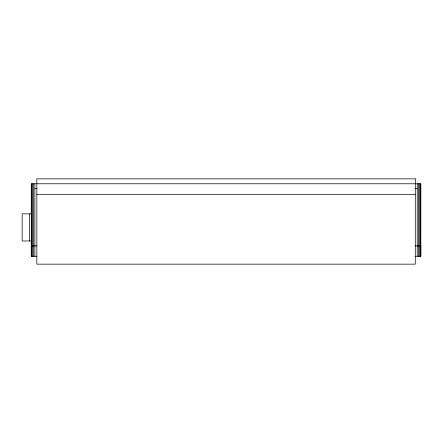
<?xml version="1.0" encoding="UTF-8"?>
<svg xmlns="http://www.w3.org/2000/svg" width="443" height="443" viewBox="0 0 443 443"><rect width="100%" height="100%" fill="white"/><g stroke="black" fill="none" stroke-linecap="round" stroke-linejoin="round"><path stroke-width="0.66" d="M36.935 256.27L31.292 256.27L31.298 240.981M31.292 214.146L31.298 211.394M420.806 256.27L420.806 245.915L420.806 256.27L415.157 256.27M31.281 245.915L36.941 245.915M36.204 183.779L31.27 183.779L31.292 256.27M36.841 183.779L420.85 183.779L420.822 245.915L415.157 245.915M34.864 188.707L36.941 188.707M415.185 188.707L417.262 188.707M36.841 194.621L415.29 194.621M31.841 213.858L22.15 213.858L22.15 240.981L31.841 240.981M420.407 183.779L420.385 256.27M419.615 183.779L419.593 256.27M418.535 183.779L418.535 245.915M418.508 245.915L418.508 256.27M417.262 183.779L417.234 256.27M34.864 183.779L34.864 256.27M33.596 183.779L33.59 256.27M32.516 183.779L32.505 256.27M31.73 183.779L31.713 256.27M29.548 213.858L29.548 240.981M415.29 178.845L36.841 178.845L36.841 264.155L415.29 264.155L415.29 178.845"/></g></svg>
